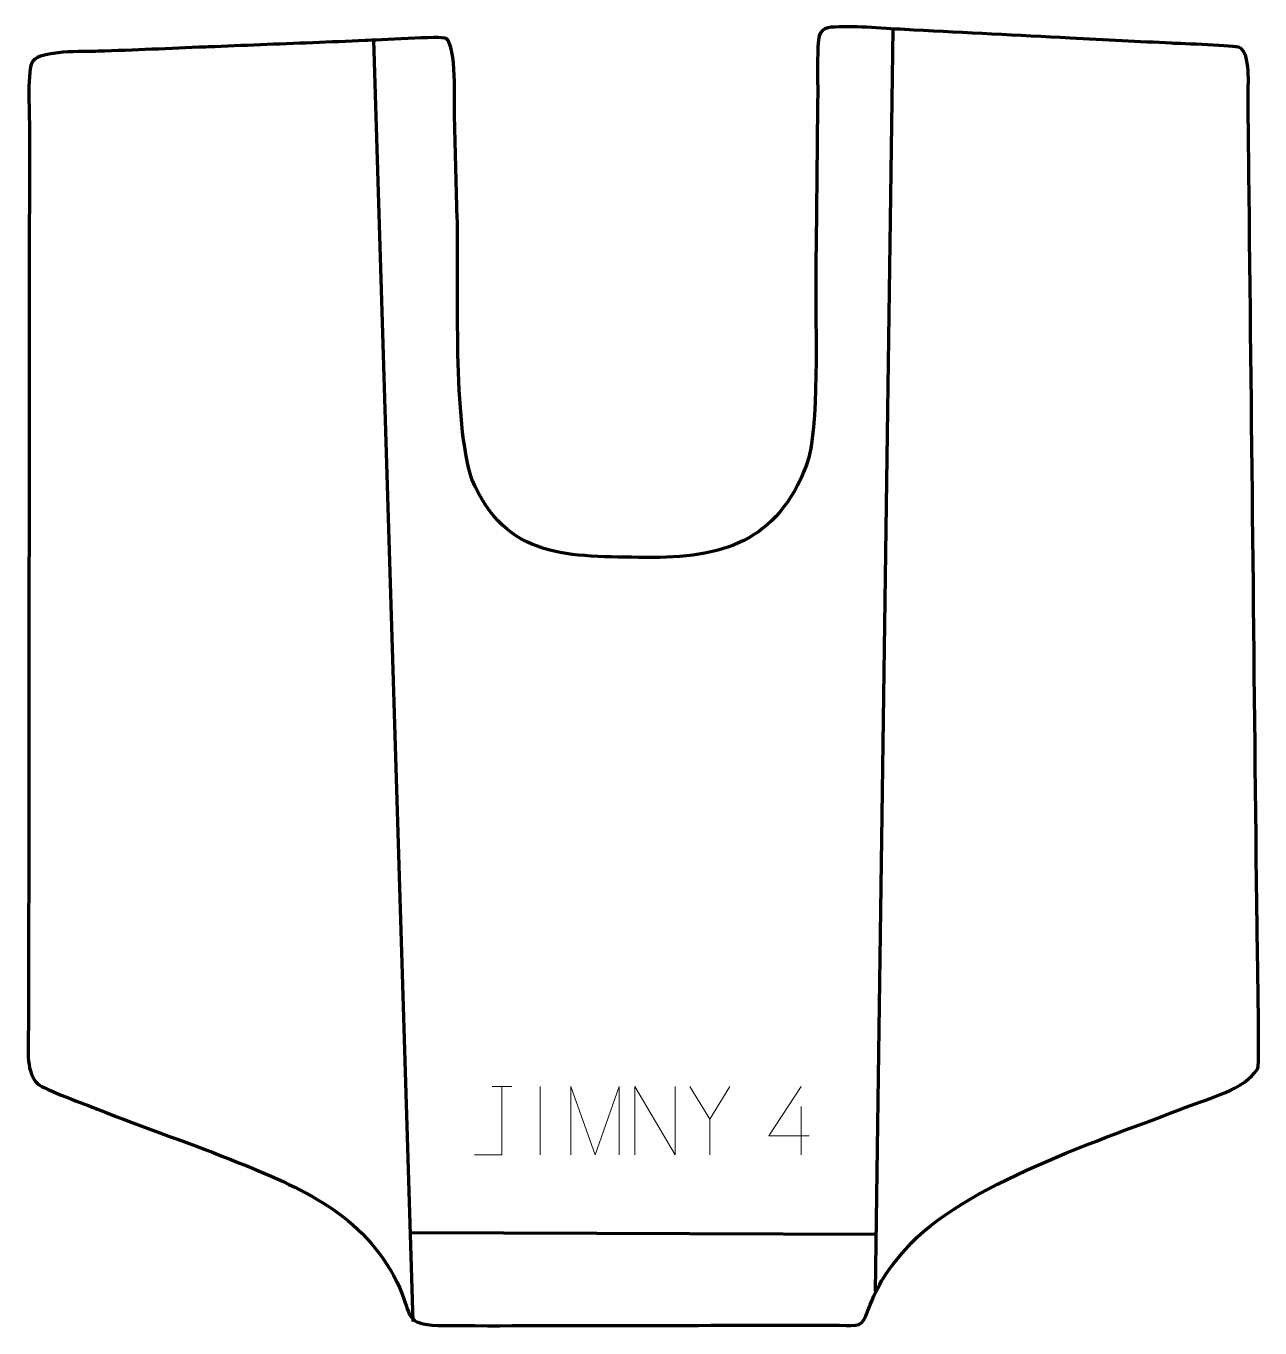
# Model space of a CAD drawing. Header units: millimetres. Extents: x 1486 to 1937, y 102 to 578.
import ezdxf

# ---------------------------------------------------------------- set-up
doc = ezdxf.new("R2010")
doc.units = ezdxf.units.MM
doc.header["$MEASUREMENT"] = 0
doc.layers.add('layer 1', color=7, linetype='Continuous')
doc.layers.add('layer 2', color=7, linetype='Continuous')

msp = doc.modelspace()

# ---------------------------------------------------------------- linework, layer by layer
at = {"layer": 'layer 1', "color": 142, "lineweight": 158}
for points in [[(1796.3857, 115.7765), (1796.3857, 115.7765), (1802.863, 577.345), (1802.863, 577.345)], [(1627.3156, 104.7875), (1627.3156, 104.7875), (1612.9471, 573.2354), (1612.9471, 573.2354)], [(1796.6765, 136.4991), (1796.6765, 136.4991), (1626.3241, 137.1162), (1626.3241, 137.1162)]]:
    msp.add_open_spline(points, degree=3, dxfattribs=at)
at = {"layer": 'layer 2', "color": 242, "lineweight": 158}
msp.add_open_spline([(1636.3119, 103.2217), (1624.4343, 103.8919), (1626.7542, 106.7018), (1622.5214, 116.8609), (1622.5214, 116.8609), (1610.5174, 142.6739), (1588.9387, 152.5663), (1563.9014, 162.6825), (1563.9014, 162.6825), (1546.7148, 169.5974), (1529.1716, 175.5113), (1511.8819, 182.4192), (1511.8819, 182.4192), (1508.1297, 183.9058), (1492.2072, 189.7095), (1490.1869, 191.5256), (1490.1869, 191.5256), (1485.794, 195.4749), (1486.5616, 204.011), (1486.6169, 209.5549), (1486.6169, 209.5549), (1486.7722, 225.1026), (1486.7366, 240.6481), (1486.7518, 256.197), (1486.7518, 256.197), (1486.7829, 288.0078), (1486.814, 319.8187), (1486.8451, 351.6296), (1486.8451, 351.6296), (1486.9072, 415.2514), (1486.9694, 478.8731), (1487.0316, 542.4949), (1487.0316, 542.4949), (1487.0067, 546.6894), (1486.156, 562.9196), (1488.2292, 565.5954), (1488.2292, 565.5954), (1491.338, 569.6076), (1506.8447, 569.0575), (1512.1577, 569.2187), (1512.1577, 569.2187), (1525.2144, 569.6149), (1538.3663, 570.2511), (1551.4293, 570.7736), (1551.4293, 570.7736), (1551.4293, 570.7736), (1552.3858, 570.8119), (1552.3858, 570.8119), (1552.3858, 570.8119), (1565.1392, 571.3223), (1577.8926, 571.8325), (1590.6459, 572.3429), (1590.6459, 572.3429), (1597.0226, 572.598), (1603.3993, 572.8532), (1609.776, 573.1083), (1609.776, 573.1083), (1613.674, 573.289), (1637.8683, 574.8649), (1639.4125, 573.9241), (1639.4125, 573.9241), (1643.2983, 570.666), (1642.2778, 550.915), (1642.45, 544.5984), (1642.45, 544.5984), (1642.796, 531.9081), (1643.1499, 519.2179), (1643.4959, 506.5277), (1643.4959, 506.5277), (1643.9996, 482.5102), (1641.8352, 433.7259), (1648.8193, 412.8047), (1648.8193, 412.8047), (1660.9796, 383.1794), (1684.6776, 384.5484), (1712.3623, 384.1131), (1712.3623, 384.1131), (1740.235, 383.7727), (1760.5225, 389.7917), (1771.1393, 417.9423), (1771.1393, 417.9423), (1776.0256, 430.8986), (1774.393, 469.6391), (1774.5275, 485.303), (1774.5275, 485.303), (1774.6997, 501.5766), (1774.8686, 517.8503), (1775.0392, 534.124), (1775.0392, 534.124), (1775.1061, 540.5052), (1775.173, 546.8863), (1775.2399, 553.2674), (1775.2399, 553.2674), (1775.2817, 559.4711), (1774.971, 567.2792), (1775.5171, 573.2783), (1775.5171, 573.2783), (1775.9502, 578.0368), (1778.7573, 577.9798), (1783.16, 578.1463), (1783.16, 578.1463), (1791.3626, 578.4566), (1801.9288, 577.3925), (1810.41, 576.9601), (1810.41, 576.9601), (1829.4444, 575.9893), (1848.4789, 575.0186), (1867.5134, 574.0478), (1867.5134, 574.0478), (1873.8582, 573.7243), (1880.203, 573.4008), (1886.5479, 573.0772), (1886.5479, 573.0772), (1892.5754, 572.7698), (1898.6031, 572.4624), (1904.6306, 572.155), (1904.6306, 572.155), (1908.024, 571.9887), (1928.1187, 571.3593), (1929.4894, 570.6162), (1929.4894, 570.6162), (1933.6775, 568.346), (1932.5759, 556.4736), (1932.6142, 552.0259), (1932.6142, 552.0259), (1932.6606, 546.612), (1932.7313, 541.1971), (1932.7902, 535.7831), (1932.7902, 535.7831), (1932.8592, 529.4114), (1932.9281, 523.0397), (1932.9969, 516.668), (1932.9969, 516.668), (1933.9617, 427.4641), (1934.9264, 338.2602), (1935.891, 249.0564), (1935.891, 249.0564), (1935.9697, 242.4294), (1936.9544, 199.6212), (1936.1351, 197.2573), (1936.1351, 197.2573), (1931.1719, 189.3258), (1918.3409, 186.442), (1909.861, 183.0708), (1909.861, 183.0708), (1880.4665, 171.6444), (1827.7986, 154.7456), (1807.4195, 131.2136), (1807.4195, 131.2136), (1800.4104, 123.1199), (1797.5815, 119.0364), (1793.7467, 108.9528), (1793.7467, 108.9528), (1791.2798, 102.3639), (1790.3918, 103.3149), (1783.1888, 103.3556), (1783.1888, 103.3556), (1783.1888, 103.3556), (1781.5816, 103.3647), (1781.5816, 103.3647), (1781.5816, 103.3647), (1733.1578, 103.4035), (1684.7346, 103.1283), (1636.3119, 103.2217)], degree=3, knots=[0, 0, 0, 0, 0.02380952, 0.02380952, 0.02380952, 0.02380952, 0.04761905, 0.04761905, 0.04761905, 0.04761905, 0.07142857, 0.07142857, 0.07142857, 0.07142857, 0.0952381, 0.0952381, 0.0952381, 0.0952381, 0.11904762, 0.11904762, 0.11904762, 0.11904762, 0.14285714, 0.14285714, 0.14285714, 0.14285714, 0.16666667, 0.16666667, 0.16666667, 0.16666667, 0.19047619, 0.19047619, 0.19047619, 0.19047619, 0.21428571, 0.21428571, 0.21428571, 0.21428571, 0.23809524, 0.23809524, 0.23809524, 0.23809524, 0.26190476, 0.26190476, 0.26190476, 0.26190476, 0.28571429, 0.28571429, 0.28571429, 0.28571429, 0.30952381, 0.30952381, 0.30952381, 0.30952381, 0.33333333, 0.33333333, 0.33333333, 0.33333333, 0.35714286, 0.35714286, 0.35714286, 0.35714286, 0.38095238, 0.38095238, 0.38095238, 0.38095238, 0.4047619, 0.4047619, 0.4047619, 0.4047619, 0.42857143, 0.42857143, 0.42857143, 0.42857143, 0.45238095, 0.45238095, 0.45238095, 0.45238095, 0.47619048, 0.47619048, 0.47619048, 0.47619048, 0.5, 0.5, 0.5, 0.5, 0.52380952, 0.52380952, 0.52380952, 0.52380952, 0.54761905, 0.54761905, 0.54761905, 0.54761905, 0.57142857, 0.57142857, 0.57142857, 0.57142857, 0.5952381, 0.5952381, 0.5952381, 0.5952381, 0.61904762, 0.61904762, 0.61904762, 0.61904762, 0.64285714, 0.64285714, 0.64285714, 0.64285714, 0.66666667, 0.66666667, 0.66666667, 0.66666667, 0.69047619, 0.69047619, 0.69047619, 0.69047619, 0.71428571, 0.71428571, 0.71428571, 0.71428571, 0.73809524, 0.73809524, 0.73809524, 0.73809524, 0.76190476, 0.76190476, 0.76190476, 0.76190476, 0.78571429, 0.78571429, 0.78571429, 0.78571429, 0.80952381, 0.80952381, 0.80952381, 0.80952381, 0.83333333, 0.83333333, 0.83333333, 0.83333333, 0.85714286, 0.85714286, 0.85714286, 0.85714286, 0.88095238, 0.88095238, 0.88095238, 0.88095238, 0.9047619, 0.9047619, 0.9047619, 0.9047619, 0.92857143, 0.92857143, 0.92857143, 0.92857143, 0.95238095, 0.95238095, 0.95238095, 0.95238095, 1, 1, 1, 1], dxfattribs=at)
at = {"layer": 'layer 2', "color": 250, "lineweight": 9}
for points, knots in [([(1649.7503, 165.6771), (1649.7503, 165.6771), (1659.7723, 165.6771), (1659.7723, 165.6771), (1659.7723, 165.6771), (1659.7723, 165.6771), (1659.7723, 190.6307), (1659.7723, 190.6307)], [0, 0, 0, 0, 0.33333333, 0.33333333, 0.33333333, 0.33333333, 1, 1, 1, 1]), ([(1684.9298, 165.675), (1684.9298, 165.675), (1684.9298, 190.6329), (1684.9298, 190.6329), (1684.9298, 190.6329), (1684.9298, 190.6329), (1693.8549, 165.675), (1693.8549, 165.675), (1693.8549, 165.675), (1693.8549, 165.675), (1702.6148, 190.6324), (1702.6148, 190.6324), (1702.6148, 190.6324), (1702.6148, 190.6324), (1702.6148, 165.675), (1702.6148, 165.675)], [0, 0, 0, 0, 0.2, 0.2, 0.2, 0.2, 0.4, 0.4, 0.4, 0.4, 0.6, 0.6, 0.6, 0.6, 1, 1, 1, 1]), ([(1708.4449, 165.6772), (1708.4449, 165.6772), (1708.4449, 190.6307), (1708.4449, 190.6307), (1708.4449, 190.6307), (1708.4449, 190.6307), (1723.0997, 165.6772), (1723.0997, 165.6772), (1723.0997, 165.6772), (1723.0997, 165.6772), (1723.0997, 190.6307), (1723.0997, 190.6307)], [0, 0, 0, 0, 0.25, 0.25, 0.25, 0.25, 0.5, 0.5, 0.5, 0.5, 1, 1, 1, 1]), ([(1743.094, 190.6307), (1743.094, 190.6307), (1735.7716, 178.732), (1735.7716, 178.732), (1735.7716, 178.732), (1735.7716, 178.732), (1735.7723, 165.6771), (1735.7723, 165.6771)], [0, 0, 0, 0, 0.33333333, 0.33333333, 0.33333333, 0.33333333, 1, 1, 1, 1]), ([(1772.1832, 172.5705), (1772.1832, 172.5705), (1757.3615, 172.5705), (1757.3615, 172.5705), (1757.3615, 172.5705), (1757.3615, 172.5705), (1769.2391, 190.641), (1769.2391, 190.641)], [0, 0, 0, 0, 0.33333333, 0.33333333, 0.33333333, 0.33333333, 1, 1, 1, 1])]:
    msp.add_open_spline(points, degree=3, knots=knots, dxfattribs=at)
for points in [[(1656.1882, 190.6307), (1656.1882, 190.6307), (1663.3564, 190.6307), (1663.3564, 190.6307)], [(1673.7723, 190.641), (1673.7723, 190.641), (1673.7723, 165.6669), (1673.7723, 165.6669)], [(1735.7716, 178.732), (1735.7716, 178.732), (1728.4507, 190.6307), (1728.4507, 190.6307)], [(1769.2391, 183.3316), (1769.2391, 183.3316), (1769.2391, 165.6669), (1769.2391, 165.6669)]]:
    msp.add_open_spline(points, degree=3, dxfattribs=at)

doc.saveas('drawing.dxf')
